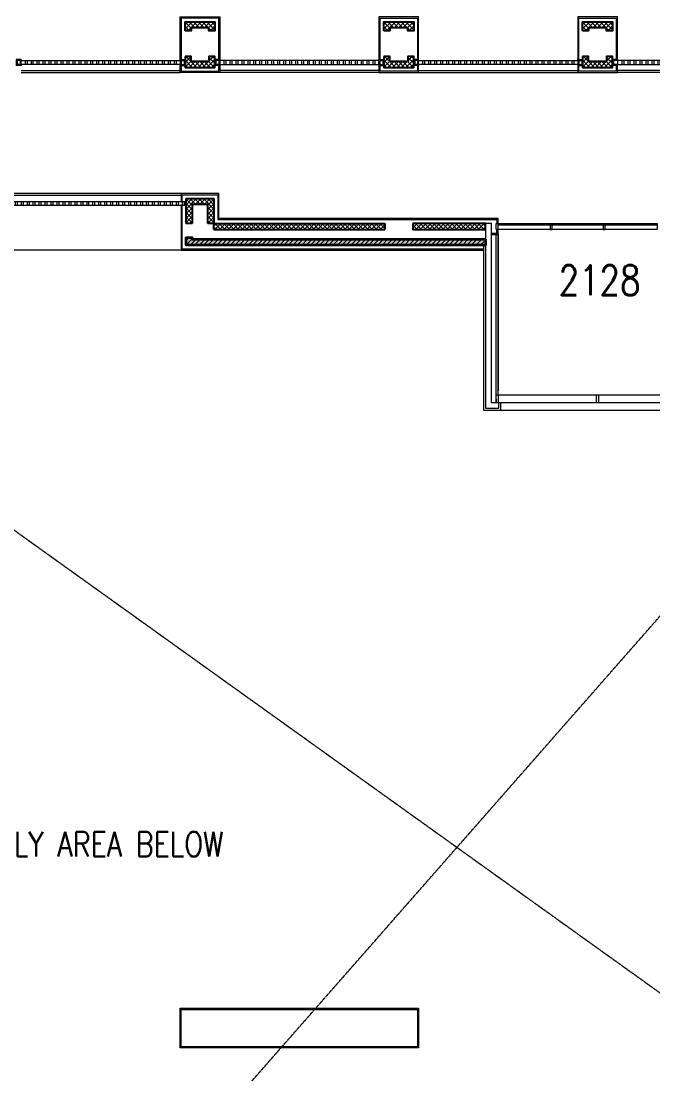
# Model space of a CAD drawing. Header units: inches. Extents: x 342932 to 557958, y 80625 to 242727.
# Drawn here: x 433382 to 449274, y 148022 to 174520 of the extents above; entities that cross this region are included whole.
import ezdxf
from ezdxf.enums import TextEntityAlignment as Align

# ---------------------------------------------------------------- set-up
doc = ezdxf.new("R2010")
doc.units = ezdxf.units.IN
doc.header["$MEASUREMENT"] = 0
doc.linetypes.add('First Floor$0$HIDDEN', pattern=[0.375, 0.25, -0.125])
for name, color, linetype, lineweight in [('First Floor$0$A-G2-G-Building-Elements-Hidden', 251, 'First Floor$0$HIDDEN', 15), ('First Floor$0$A-G250-G-Walls-Low-Level', 251, 'Continuous', 15), ('First Floor$0$A-G250-G-Walls-Precast-Concrete', 251, 'Continuous', 35), ('First Floor$0$A-G250-M-Walls-Blockwork', 7, 'Continuous', 25), ('First Floor$0$A-G250-M-Walls-Louvred', 251, 'Continuous', 9), ('First Floor$0$A-G252-H-Internal-Walls', 251, 'Continuous', 9), ('First Floor$0$A-G262-H-Precast-Panel', 251, 'Continuous', 5), ('First Floor$0$A-G312-M-Wall-Cladding-Panel', 7, 'Continuous', 9), ('First Floor$0$A-G312-M-Wall-Finish-Plaster', 7, 'Continuous', 15), ('First Floor$0$A-G321-M-Window', 251, 'Continuous', 9), ('First Floor$0$Z-Z000-S-General-Notes-250', 251, 'Continuous', 30), ('First Floor$0$Z-Z001-S-Room-Name-Identification-250', 7, 'Continuous', 15)]:
    doc.layers.add(name, color=color, linetype=linetype, lineweight=lineweight)
doc.styles.add('First Floor$0$Annotation-RomanS', font='romans.shx', dxfattribs={"width": 0.8})
doc.styles.add('First Floor$0$Tag-RomanS', font='romans.shx', dxfattribs={"width": 0.8})
pattern_1 = [(45, (361382.11, 239676.52), (-56.1266, 56.1266), []), (135, (361382.11, 239676.52), (-56.1266, -56.1266), [])]

# ---------------------------------------------------------------- blocks, each defined once
blk = doc.blocks.new('First Floor$0$screen2')
for p, q in [((66850, -69550), (66900, -69550)), ((66875, -69500), (66875, -69600, 0)), ((66925, -69500), (66925, -69600, 0)), ((67025, -69500), (67025, -69600, 0)), ((67075, -69500), (67075, -69600, 0)), ((67175, -69500), (67175, -69600, 0)), ((67225, -69500), (67225, -69600, 0)), ((67325, -69500), (67325, -69600, 0)), ((67375, -69500), (67375, -69600, 0)), ((67475, -69500), (67475, -69600, 0)), ((67525, -69500), (67525, -69600, 0)), ((67625, -69500), (67625, -69600, 0)), ((67675, -69500), (67675, -69600, 0)), ((67775, -69500), (67775, -69600, 0)), ((67825, -69500), (67825, -69600, 0)), ((67925, -69500), (67925, -69600, 0)), ((67975, -69500), (67975, -69600, 0)), ((68075, -69500), (68075, -69600, 0)), ((68125, -69500), (68125, -69600, 0)), ((68225, -69500), (68225, -69600, 0)), ((68275, -69500), (68275, -69600, 0)), ((68375, -69500), (68375, -69600, 0)), ((68425, -69500), (68425, -69600, 0)), ((68525, -69500), (68525, -69600, 0)), ((68575, -69500), (68575, -69600, 0)), ((68675, -69500), (68675, -69600, 0)), ((68725, -69500), (68725, -69600, 0)), ((68825, -69500), (68825, -69600, 0)), ((68875, -69500), (68875, -69600, 0)), ((68975, -69500), (68975, -69600, 0)), ((69025, -69500), (69025, -69600, 0)), ((69125, -69500), (69125, -69600, 0)), ((69175, -69500), (69175, -69600, 0)), ((69275, -69500), (69275, -69600, 0)), ((69325, -69500), (69325, -69600, 0)), ((69425, -69500), (69425, -69600, 0)), ((69475, -69500), (69475, -69600, 0)), ((69575, -69500), (69575, -69600, 0)), ((69625, -69500), (69625, -69600, 0)), ((69725, -69500), (69725, -69600, 0)), ((69775, -69500), (69775, -69600, 0)), ((69875, -69500), (69875, -69600, 0)), ((69925, -69500), (69925, -69600, 0)), ((70025, -69500), (70025, -69600, 0)), ((70075, -69500), (70075, -69600, 0)), ((70175, -69500), (70175, -69600, 0)), ((70225, -69500), (70225, -69600, 0)), ((70325, -69500), (70325, -69600, 0)), ((70375, -69500), (70375, -69600, 0)), ((70475, -69500), (70475, -69600, 0)), ((70525, -69500), (70525, -69600, 0)), ((70575, -69500, 0), (70675, -69500, 0)), ((70575, -69600, 0), (70675, -69600, 0)), ((70625, -69500), (70625, -69600, 0)), ((70725, -69500, 0), (70675, -69500, 0)), ((70675, -69500), (70675, -69600, 0)), ((70725, -69600, 0), (70675, -69600, 0)), ((70725, -69500, 0), (70825, -69500, 0)), ((70725, -69600, 0), (70825, -69600, 0)), ((70775, -69500), (70775, -69600, 0)), ((70825, -69500), (70825, -69600, 0)), ((70925, -69500), (70925, -69600, 0)), ((70975, -69500), (70975, -69600, 0)), ((71075, -69500), (71075, -69600, 0)), ((71125, -69500), (71125, -69600, 0)), ((71225, -69500), (71225, -69600, 0)), ((71275, -69500), (71275, -69600, 0)), ((71375, -69500), (71375, -69600, 0)), ((71425, -69500), (71425, -69600, 0)), ((71475, -69500), (71475, -69600, 0)), ((71575, -69500), (71575, -69600, 0)), ((71625, -69500), (71625, -69600, 0)), ((71725, -69500), (71725, -69600, 0)), ((71775, -69500), (71775, -69600, 0)), ((71875, -69500), (71875, -69600, 0)), ((71925, -69500), (71925, -69600, 0)), ((72025, -69500), (72025, -69600, 0)), ((72075, -69500), (72075, -69600, 0)), ((72175, -69500), (72175, -69600, 0)), ((72225, -69500), (72225, -69600, 0)), ((72325, -69500), (72325, -69600, 0)), ((72375, -69500), (72375, -69600, 0)), ((72475, -69500), (72475, -69600, 0)), ((72525, -69500), (72525, -69600, 0)), ((72625, -69500), (72625, -69600, 0)), ((72675, -69500), (72675, -69600, 0)), ((72775, -69500), (72775, -69600, 0)), ((72825, -69500), (72825, -69600, 0)), ((72925, -69500), (72925, -69600, 0)), ((72975, -69500), (72975, -69600, 0)), ((73075, -69500), (73075, -69600, 0)), ((73125, -69500), (73125, -69600, 0)), ((73225, -69500), (73225, -69600, 0)), ((73275, -69500), (73275, -69600, 0)), ((73375, -69500), (73375, -69600, 0)), ((73425, -69500), (73425, -69600, 0)), ((73525, -69500), (73525, -69600, 0)), ((73575, -69500), (73575, -69600, 0)), ((73675, -69500), (73675, -69600, 0)), ((73725, -69500), (73725, -69600, 0)), ((73825, -69500), (73825, -69600, 0)), ((73875, -69500), (73875, -69600, 0)), ((73975, -69500), (73975, -69600, 0)), ((74025, -69500), (74025, -69600, 0)), ((74125, -69500), (74125, -69600, 0)), ((74175, -69500), (74175, -69600, 0)), ((74275, -69500), (74275, -69600, 0)), ((74325, -69500), (74325, -69600, 0)), ((74425, -69500), (74425, -69600, 0)), ((74475, -69500), (74475, -69600, 0)), ((74575, -69500), (74575, -69600, 0)), ((74625, -69500), (74625, -69600, 0)), ((74725, -69500), (74725, -69600, 0)), ((74775, -69500), (74775, -69600, 0)), ((74875, -69500), (74875, -69600, 0)), ((74925, -69500), (74925, -69600, 0)), ((75025, -69500), (75025, -69600, 0)), ((75075, -69500), (75075, -69600, 0)), ((75175, -69500), (75175, -69600, 0)), ((75225, -69500), (75225, -69600, 0)), ((75325, -69500), (75325, -69600, 0)), ((75375, -69500), (75375, -69600, 0)), ((75475, -69500), (75475, -69600, 0)), ((75525, -69500), (75525, -69600, 0)), ((75625, -69500), (75625, -69600, 0)), ((75675, -69500), (75675, -69600, 0)), ((75775, -69500), (75775, -69600, 0)), ((75825, -69500), (75825, -69600, 0)), ((75925, -69500), (75925, -69600, 0)), ((75975, -69500), (75975, -69600, 0)), ((76075, -69500), (76075, -69600, 0)), ((76125, -69500), (76125, -69600, 0)), ((76150, -69550, 0), (76200, -69550, 0))]:
    blk.add_line(p, q)
at = {"elevation": 0}
blk.add_lwpolyline([(66875, -69500), (76175, -69500), (76175, -69600), (66875, -69600)], close=True, dxfattribs=at)
blk = doc.blocks.new('First Floor$0$w-Louvere-01')
for p, q in [((0, 125), (-125, 125)), ((-125, 125), (-125, -25)), ((0, 100), (-100, 100)), ((-100, 100), (-100, 0)), ((0, 0), (-100, 0)), ((-25, 100), (-25, 0)), ((0, 100), (0, 125)), ((0, 0), (0, -25)), ((100, 100), (100, 0)), ((150, 100), (150, 0)), ((250, 100), (250, 0)), ((300, 100), (300, 0)), ((400, 100), (400, 0)), ((450, 100), (450, 0)), ((550, 100), (550, 0)), ((600, 100), (600, 0)), ((700, 100), (700, 0)), ((750, 100), (750, 0)), ((850, 100), (850, 0)), ((900, 100), (900, 0)), ((1000, 100), (1000, 0)), ((1050, 100), (1050, 0)), ((1150, 100), (1150, 0)), ((1200, 100), (1200, 0)), ((1300, 100), (1300, 0)), ((1350, 100), (1350, 0)), ((1450, 100), (1450, 0)), ((1500, 100), (1500, 0)), ((1600, 100), (1600, 0)), ((1650, 100), (1650, 0)), ((1750, 100), (1750, 0)), ((1800, 100), (1800, 0)), ((1900, 100), (1900, 0)), ((1950, 100), (1950, 0)), ((2050, 100), (2050, 0)), ((2100, 100), (2100, 0)), ((2200, 100), (2200, 0)), ((2250, 100), (2250, 0)), ((2350, 100), (2350, 0)), ((2400, 100), (2400, 0)), ((2500, 100), (2500, 0)), ((2550, 100), (2550, 0)), ((2650, 100), (2650, 0)), ((2700, 100), (2700, 0)), ((2800, 100), (2800, 0)), ((2850, 100), (2850, 0)), ((2950, 100), (2950, 0)), ((3000, 100), (3000, 0)), ((3100, 100), (3100, 0)), ((3150, 100), (3150, 0)), ((3250, 100), (3250, 0)), ((3300, 100), (3300, 0)), ((3400, 100), (3400, 0)), ((3450, 100), (3450, 0)), ((3550, 100), (3550, 0)), ((3600, 100), (3600, 0)), ((3700, 100), (3700, 0)), ((3750, 100), (3750, 0)), ((3850, 100), (3850, 0)), ((3900, 100), (3900, 0)), ((4000, 125), (4125, 125)), ((4000, 100), (4000, 125)), ((4000, 100), (4100, 100)), ((4000, 0), (4100, 0)), ((4000, 0), (4000, -25)), ((4025, 100), (4025, 0)), ((4100, 100), (4100, 0)), ((4125, 125), (4125, -25)), ((0, -25), (-125, -25)), ((4000, -25), (4125, -25))]:
    blk.add_line(p, q)
blk.add_lwpolyline([(0, 100), (4000, 100), (4000, 0), (0, 0)], close=True)
blk = doc.blocks.new('First Floor$0$w-Louvere-05')
for p, q in [((125, 150), (0, 150)), ((0, 150), (0, 0)), ((125, 0), (0, 0)), ((125, 125), (25, 125)), ((25, 125), (25, 25)), ((125, 25), (25, 25)), ((125, 125), (125, 150)), ((125, 25), (125, 0)), ((238, 125), (238, 25)), ((288, 125), (288, 25)), ((388, 125), (388, 25)), ((438, 125), (438, 25)), ((538, 125), (538, 25)), ((588, 125), (588, 25)), ((688, 125), (688, 25)), ((738, 125), (738, 25)), ((838, 125), (838, 25)), ((888, 125), (888, 25)), ((988, 125), (988, 25)), ((1038, 125), (1038, 25)), ((1138, 125), (1138, 25)), ((1188, 125), (1188, 25)), ((1288, 125), (1288, 25)), ((1338, 125), (1338, 25)), ((1438, 125), (1438, 25)), ((1488, 125), (1488, 25)), ((1588, 125), (1588, 25)), ((1638, 125), (1638, 25)), ((1738, 125), (1738, 25)), ((1788, 125), (1788, 25)), ((1888, 125), (1888, 25)), ((1938, 125), (1938, 25)), ((2038, 125), (2038, 25)), ((2088, 125), (2088, 25)), ((2188, 125), (2188, 25)), ((2238, 125), (2238, 25)), ((2338, 125), (2338, 25)), ((2388, 125), (2388, 25)), ((2488, 125), (2488, 25)), ((2538, 125), (2538, 25)), ((2638, 125), (2638, 25)), ((2688, 125), (2688, 25)), ((2788, 125), (2788, 25)), ((2838, 125), (2838, 25)), ((2938, 125), (2938, 25)), ((2988, 125), (2988, 25)), ((3088, 125), (3088, 25)), ((3138, 125), (3138, 25)), ((3238, 125), (3238, 25)), ((3288, 125), (3288, 25)), ((3388, 125), (3388, 25)), ((3438, 125), (3438, 25)), ((3538, 125), (3538, 25)), ((3588, 125), (3588, 25)), ((3688, 125), (3688, 25)), ((3738, 125), (3738, 25)), ((3838, 125), (3838, 25)), ((3888, 125), (3888, 25)), ((3988, 125), (3988, 25)), ((4038, 125), (4038, 25)), ((4150, 150), (4275, 150)), ((4150, 125), (4150, 150)), ((4150, 125), (4250, 125)), ((4150, 25), (4150, 0)), ((4150, 25), (4250, 25)), ((4150, 0), (4275, 0)), ((4250, 125), (4250, 25)), ((4275, 150), (4275, 0))]:
    blk.add_line(p, q)
blk.add_lwpolyline([(4150, 125), (125, 125), (125, 25), (4150, 25)], close=True)
blk = doc.blocks.new('First Floor$0$tag-roomname')
at = {"lineweight": 18, "ltscale": 0.01, "style": 'First Floor$0$Tag-RomanS', "width": 0.8}
blk.add_attdef('ROOM_NO_2', text='', height=3, dxfattribs=at).set_placement((0, 1.61), align=Align.MIDDLE_CENTER)
at = {"linetype": 'ByBlock', "lineweight": 15, "ltscale": 0.01, "style": 'First Floor$0$Tag-RomanS', "width": 0.8, "flags": 1}
for tag, p in [('ROOM_NAME_1', (0, -2.29)), ('ROOM_NAME_2', (0, -5.74))]:
    blk.add_attdef(tag, text='', height=2.5, dxfattribs=at).set_placement(p, align=Align.MIDDLE_CENTER)

msp = doc.modelspace()

# ---------------------------------------------------------------- hatches: boundary and pattern name
at = {"layer": 'First Floor$0$A-G252-H-Internal-Walls'}
h = msp.add_hatch(dxfattribs=at)
h.set_pattern_fill('ANSI37', color=256, scale=25, style=0)
h.set_pattern_definition([(315, (351382.11, 108176.52), (-56.1266, -56.1266), []), (225, (351382.11, 108176.52), (-56.1266, 56.1266), [])])
h.paths.add_polyline_path([(437507.1, 174276.7), (437507.1, 174501.5), (438257.1, 174501.5), (438257.1, 174276.7), (438107.1, 174276.7), (438107.1, 174351.5), (437657.1, 174351.5), (437657.1, 174276.7)])
h = msp.add_hatch(dxfattribs=at)
h.set_pattern_fill('ANSI37', color=256, scale=25, style=0)
h.set_pattern_definition([(315, (356382.11, 108176.52), (-56.1266, -56.1266), []), (225, (356382.11, 108176.52), (-56.1266, 56.1266), [])])
h.paths.add_polyline_path([(442507.1, 174276.7), (442507.1, 174501.5), (443257.1, 174501.5), (443257.1, 174276.7), (443107.1, 174276.7), (443107.1, 174351.5), (442657.1, 174351.5), (442657.1, 174276.7)])
h = msp.add_hatch(dxfattribs=at)
h.set_pattern_fill('ANSI37', color=256, scale=25, style=0)
h.set_pattern_definition([(315, (361382.11, 108176.52), (-56.1266, -56.1266), []), (225, (361382.11, 108176.52), (-56.1266, 56.1266), [])])
h.paths.add_polyline_path([(447507.1, 174276.7), (447507.1, 174501.5), (448257.1, 174501.5), (448257.1, 174276.7), (448107.1, 174276.7), (448107.1, 174351.5), (447657.1, 174351.5), (447657.1, 174276.7)])
h = msp.add_hatch(dxfattribs=at)
h.set_pattern_fill('ANSI37', color=256, scale=25, style=0)
h.set_pattern_definition([(45, (351382.11, 239676.52), (-56.1266, 56.1266), []), (135, (351382.11, 239676.52), (-56.1266, -56.1266), [])])
h.paths.add_polyline_path([(437507.1, 173626.7), (437507.1, 173351.5), (438257.1, 173351.5), (438257.1, 173626.7), (438107.1, 173626.7), (438107.1, 173501.5), (437657.1, 173501.5), (437657.1, 173626.7)])
h = msp.add_hatch(dxfattribs=at)
h.set_pattern_fill('ANSI37', color=256, scale=25, style=0)
h.set_pattern_definition([(45, (356382.11, 239676.52), (-56.1266, 56.1266), []), (135, (356382.11, 239676.52), (-56.1266, -56.1266), [])])
h.paths.add_polyline_path([(442507.1, 173626.7), (442507.1, 173351.5), (443257.1, 173351.5), (443257.1, 173626.7), (443107.1, 173626.7), (443107.1, 173501.5), (442657.1, 173501.5), (442657.1, 173626.7)])
h = msp.add_hatch(dxfattribs=at)
h.set_pattern_fill('ANSI37', color=256, scale=25, style=0)
h.set_pattern_definition(pattern_1)
h.paths.add_polyline_path([(447507.1, 173626.7), (447507.1, 173351.5), (448257.1, 173351.5), (448257.1, 173626.7), (448107.1, 173626.7), (448107.1, 173501.5), (447657.1, 173501.5), (447657.1, 173626.7)])
h = msp.add_hatch(dxfattribs=at)
h.set_pattern_fill('ANSI37', color=256, scale=25, style=0)
h.set_pattern_definition(pattern_1)
h.paths.add_polyline_path([(438082.1, 169901.5), (438082.1, 169426.5), (438232.1, 169426.5), (438232.1, 170051.5), (437532.1, 170051.5), (437532.1, 169426.5), (437682.1, 169426.5), (437682.1, 169901.5)])
h = msp.add_hatch(dxfattribs=at)
h.set_pattern_fill('ANSI37', color=256, scale=25, style=0)
h.set_pattern_definition(pattern_1)
h.paths.add_polyline_path([(442534.2, 169276.5), (442534.2, 169426.5), (438232.1, 169426.5), (438232.1, 169276.5)])
h = msp.add_hatch(dxfattribs=at)
h.set_pattern_fill('ANSI37', color=256, scale=25, style=0)
h.set_pattern_definition(pattern_1)
h.paths.add_polyline_path([(445062.1, 169276.5), (445062.1, 169426.5), (443232.1, 169426.5), (443232.1, 169276.5)])
at = {"layer": 'First Floor$0$A-G262-H-Precast-Panel'}
h = msp.add_hatch(dxfattribs=at)
h.set_pattern_fill('ANSI31', color=256, scale=25, style=0)
h.set_pattern_definition([(45, (361382.11, 239676.54), (-56.1266, 56.1266), [])])
h.paths.add_polyline_path([(437682.1, 169026.5), (437682.1, 169076.5), (437532.1, 169076.5), (437532.1, 168876.5), (445027.1, 168876.5), (445027.1, 169026.5)])
h = msp.add_hatch(dxfattribs=at)
h.set_pattern_fill('AR-CONC', color=256, style=0)
h.set_pattern_definition([(50, (361382.11, 239676.54), (182.18467, -15.93909), [19.05, -209.55]), (355, (361382.11, 239676.54), (-35.24283, 191.05664), [15.24, -167.64]), (100.451, (361397.3, 239675.21), (146.9425, 175.1167), [16.19, -178.09]), (46.1842, (361382.11, 239727.34), (271.07904, -42.04233), [28.575, -314.325]), (96.6356, (361404.7, 239723.84), (237.40423, 247.42556), [24.285, -267.135]), (351.184, (361382.1, 239727.34), (237.4046, 247.4251), [22.86, -251.46]), (21, (361407.51, 239714.64), (151.61488, -102.26552), [19.05, -209.55]), (326, (361407.51, 239714.64), (61.80203, 184.18797), [15.24, -167.64]), (71.4514, (361420.15, 239706.12), (213.4165, 81.92286), [16.19, -178.09]), (37.5, (361382.114, 239676.54), (3.088603, 84.55504), [0, -165.608, 0, -170.18, 0, -168.275]), (7.5, (361382.11, 239676.54), (66.81966, 100.180575), [0, -97.028, 0, -161.798, 0, -64.135]), (327.5, (361325.47, 239676.54), (135.590595, -5.728744), [0, -63.5, 0, -198.12, 0, -262.89]), (317.5, (361300.07, 239676.54), (148.12918, 25.42649), [0, -82.55, 0, -131.572, 0, -186.69])])
h.paths.add_polyline_path([(445027.1, 168876.5), (445027.1, 169026.5), (437682.1, 169026.5), (437682.1, 169076.5), (437532.1, 169076.5), (437532.1, 168876.5)])

# ---------------------------------------------------------------- linework, layer by layer
at = {"layer": 'First Floor$0$A-G2-G-Building-Elements-Hidden'}
for p, q in [((423382.1, 168751.5), (451689.8, 148459.1)), ((457530.5, 168751.5), (423457.1, 129920.5))]:
    msp.add_line(p, q, dxfattribs=at)
at = {"layer": 'First Floor$0$A-G250-G-Walls-Low-Level'}
for p, q in [((437407.1, 168751.5, 0), (428357.1, 168751.5, 0)), ((445412.1, 164726.5), (450352.1, 164726.5))]:
    msp.add_line(p, q, dxfattribs=at)
at = {"layer": 'First Floor$0$A-G250-G-Walls-Precast-Concrete', "elevation": 0}
msp.add_lwpolyline([(445062.1, 169026.5), (445062.1, 168876.5), (437532.1, 168876.5), (437532.1, 169076.5), (437682.1, 169076.5), (437682.1, 169026.5)], close=True, dxfattribs=at)
at = {"layer": 'First Floor$0$A-G250-M-Walls-Blockwork'}
for p, q in [((437532.1, 169426.5, 0), (437532.1, 170051.5, 0)), ((437532.1, 170051.5, 0), (438232.1, 170051.5, 0)), ((438082.1, 169901.5, 0), (437682.1, 169901.5, 0)), ((437682.1, 169901.5, 0), (437682.1, 169426.5, 0)), ((438082.1, 169426.5, 0), (438082.1, 169901.5, 0)), ((438232.1, 170051.5, 0), (438232.1, 169426.5, 0)), ((437682.1, 169426.5, 0), (437532.1, 169426.5, 0)), ((438232.1, 169426.5, 0), (438082.1, 169426.5, 0)), ((438232.1, 169426.5, 0), (442532.1, 169426.5, 0)), ((438232.1, 169276.5, 0), (438232.1, 169426.5, 0)), ((442532.1, 169426.5, 0), (442532.1, 169276.5, 0)), ((438232.1, 169276.5, 0), (442532.1, 169276.5, 0))]:
    msp.add_line(p, q, dxfattribs=at)
for points in [[(437507.1, 174276.7), (437507.1, 174501.5), (438257.1, 174501.5), (438257.1, 174276.7), (438107.1, 174276.7), (438107.1, 174351.5), (437657.1, 174351.5), (437657.1, 174276.7)], [(442507.1, 174276.7), (442507.1, 174501.5), (443257.1, 174501.5), (443257.1, 174276.7), (443107.1, 174276.7), (443107.1, 174351.5), (442657.1, 174351.5), (442657.1, 174276.7)], [(447507.1, 174276.7), (447507.1, 174501.5), (448257.1, 174501.5), (448257.1, 174276.7), (448107.1, 174276.7), (448107.1, 174351.5), (447657.1, 174351.5), (447657.1, 174276.7)], [(437507.1, 173626.7), (437507.1, 173351.5), (438257.1, 173351.5), (438257.1, 173626.7), (438107.1, 173626.7), (438107.1, 173501.5), (437657.1, 173501.5), (437657.1, 173626.7)], [(442507.1, 173626.7), (442507.1, 173351.5), (443257.1, 173351.5), (443257.1, 173626.7), (443107.1, 173626.7), (443107.1, 173501.5), (442657.1, 173501.5), (442657.1, 173626.7)], [(447507.1, 173626.7), (447507.1, 173351.5), (448257.1, 173351.5), (448257.1, 173626.7), (448107.1, 173626.7), (448107.1, 173501.5), (447657.1, 173501.5), (447657.1, 173626.7)]]:
    msp.add_lwpolyline(points, close=True, dxfattribs=at)
msp.add_lwpolyline([(443232.1, 169426.5), (443232.1, 169276.5), (445062.1, 169276.5), (445062.1, 169426.5), (443232.1, 169426.5)], dxfattribs=at)
at = {"layer": 'First Floor$0$A-G312-M-Wall-Cladding-Panel'}
for p, q in [((437437.1, 169976.5, 0), (437407.1, 169976.5, 0)), ((437407.1, 169876.5, 0), (437437.1, 169876.5, 0)), ((445382.1, 169426.5, 0), (445352.1, 169426.5, 0)), ((445212.1, 169181.5, 0), (445352.1, 169181.5, 0)), ((445212.1, 169181.5, 0), (445212.1, 169151.5, 0)), ((445212.1, 169151.5, 0), (445382.1, 169151.5, 0)), ((445352.1, 169181.5, 0), (445352.1, 169276.5, 0)), ((445352.1, 169276.5, 0), (445382.1, 169276.5, 0)), ((445382.1, 169151.5, 0), (445382.1, 169276.5, 0))]:
    msp.add_line(p, q, dxfattribs=at)
for points in [[(438352.1, 173551.5), (438352.1, 174596.5), (437412.1, 174596.5), (437412.1, 173551.5), (437382.1, 173551.5), (437382.1, 174626.5), (438382.1, 174626.5), (438382.1, 173551.5), (438352.1, 173551.5)], [(443352.1, 173551.5), (443382.1, 173551.5), (443382.1, 174626.5), (442382.1, 174626.5), (442382.1, 173551.5), (442412.1, 173551.5), (442412.1, 174596.5), (443352.1, 174596.5), (443352.1, 173551.5)], [(448352.1, 173551.5), (448382.1, 173551.5), (448382.1, 174626.5), (447382.1, 174626.5), (447382.1, 173551.5), (447412.1, 173551.5), (447412.1, 174596.5), (448352.1, 174596.5), (448352.1, 173551.5)], [(438352.1, 173401.5), (438382.1, 173401.5), (438382.1, 173226.5), (437382.1, 173226.5), (437382.1, 173401.5), (437412.1, 173401.5), (437412.1, 173256.5), (438352.1, 173256.5), (438352.1, 173401.5)], [(443352.1, 173401.5), (443352.1, 173256.5), (442412.1, 173256.5), (442412.1, 173401.5), (442382.1, 173401.5), (442382.1, 173226.5), (443382.1, 173226.5), (443382.1, 173401.5), (443352.1, 173401.5)], [(448352.1, 173401.5), (448352.1, 173256.5), (447412.1, 173256.5), (447412.1, 173401.5), (447382.1, 173401.5), (447382.1, 173226.5), (448382.1, 173226.5), (448382.1, 173401.5), (448352.1, 173401.5)]]:
    msp.add_lwpolyline(points, dxfattribs=at)
at = {"layer": 'First Floor$0$A-G312-M-Wall-Cladding-Panel', "elevation": 0}
for points in [[(445382.1, 169426.5), (445382.1, 169551.5), (438357.1, 169551.5), (438357.1, 170176.5), (437407.1, 170176.5), (437407.1, 169976.5)], [(437437.1, 169976.5), (437437.1, 170146.5), (438327.1, 170146.5), (438327.1, 169521.5), (445352.1, 169521.5), (445352.1, 169426.5)], [(437407.1, 169876.5), (437407.1, 168751.5), (445012.1, 168751.5), (445012.1, 168781.5), (437437.1, 168781.5), (437437.1, 169876.5)]]:
    msp.add_lwpolyline(points, dxfattribs=at)
at = {"layer": 'First Floor$0$A-G312-M-Wall-Cladding-Panel'}
for points in [[(437382.1, 149676.5), (443382.1, 149676.5), (443382.1, 148676.5), (437382.1, 148676.5)], [(437412.1, 149646.5), (443352.1, 149646.5), (443352.1, 148706.5), (437412.1, 148706.5)]]:
    msp.add_lwpolyline(points, close=True, dxfattribs=at)
at = {"layer": 'First Floor$0$A-G312-M-Wall-Finish-Plaster'}
for p, q in [((445332.1, 165001.5, 0), (445332.1, 169151.5, 0)), ((445382.1, 165111.5), (445382.1, 169151.5, 0)), ((445332.1, 165001.5), (445332.1, 164911.5))]:
    msp.add_line(p, q, dxfattribs=at)
msp.add_lwpolyline([(445062.1, 169426.5), (445062.1, 164776.5), (445397.1, 164776.5), (445397.1, 164911.5), (445212.1, 164911.5), (445212.1, 169426.5), (445062.1, 169426.5)], close=True, dxfattribs=at)
for points in [[(445382.1, 169176.5), (445382.1, 169168.4)], [(445382.1, 169151.5), (445382.1, 165211.5)], [(445012.1, 168876.5), (445012.1, 164726.5), (445447.1, 164726.5), (445447.1, 164911.5), (445352.1, 164911.5)]]:
    msp.add_lwpolyline(points, dxfattribs=at)
at = {"layer": 'First Floor$0$A-G321-M-Window'}
for p, q in [((433382.1, 173276.5), (437382.1, 173276.5)), ((433382.1, 173226.5), (437382.1, 173226.5)), ((442382.1, 173276.5), (438382.1, 173276.5)), ((442382.1, 173226.5), (438382.1, 173226.5)), ((443382.1, 173276.5), (447382.1, 173276.5)), ((443382.1, 173226.5), (447382.1, 173226.5)), ((452407.1, 173276.5), (448382.1, 173276.5)), ((452407.1, 173226.5), (448382.1, 173226.5)), ((437407.1, 170176.5, 0), (428357.1, 170176.5, 0)), ((437407.1, 170126.5, 0), (428357.1, 170126.5, 0)), ((445382.1, 169276.5, 0), (445382.1, 169426.5, 0)), ((445382.1, 169408.1, 0), (449382.1, 169408.1, 0)), ((445382.1, 169394.5, 0), (449382.1, 169394.5, 0))]:
    msp.add_line(p, q, dxfattribs=at)
at = {"layer": 'First Floor$0$A-G321-M-Window', "elevation": 0}
for points in [[(445332.1, 169426.5), (449382.1, 169426.5), (449382.1, 169276.5), (445332.1, 169276.5)], [(446688.5, 169276.5), (446738.5, 169276.5), (446738.5, 169394.5), (446688.5, 169394.5)], [(448025.9, 169276.5), (448075.9, 169276.5), (448075.9, 169394.5), (448025.9, 169394.5)]]:
    msp.add_lwpolyline(points, close=True, dxfattribs=at)
for points in [[(446707.4, 169394.6), (446708.4, 169395.6), (446708.4, 169407.1), (446707.4, 169408.1)], [(446719.4, 169408.1), (446718.4, 169407.1), (446718.4, 169395.6), (446719.5, 169394.5)], [(448044.8, 169394.6), (448045.8, 169395.6), (448045.8, 169407.1), (448044.8, 169408.1)], [(448056.8, 169408.1), (448055.8, 169407.1), (448055.8, 169395.6), (448056.8, 169394.5)]]:
    msp.add_lwpolyline(points, dxfattribs=at)
at = {"layer": 'First Floor$0$A-G321-M-Window'}
for points in [[(445332.1, 165111.5), (450432.1, 165111.5), (450432.1, 164911.5), (445332.1, 164911.5)], [(445332.1, 165111.5), (445382.1, 165111.5), (445382.1, 164911.5), (445332.1, 164911.5)], [(447857.1, 165111.5), (447907.1, 165111.5), (447907.1, 164911.5), (447857.1, 164911.5)]]:
    msp.add_lwpolyline(points, close=True, dxfattribs=at)

# ---------------------------------------------------------------- block references
at = {"layer": 'First Floor$0$A-G250-M-Walls-Louvred'}
for name, p in [('First Floor$0$w-Louvere-01', (433382.1, 173426.5)), ('First Floor$0$w-Louvere-01', (443382.1, 173426.5)), ('First Floor$0$w-Louvere-05', (448257.1, 173401.5)), ('First Floor$0$screen2', (361357.1, 239476.5))]:
    msp.add_blockref(name, p, dxfattribs=at)
at = {"layer": 'First Floor$0$A-G250-M-Walls-Louvred', "xscale": -1}
msp.add_blockref('First Floor$0$w-Louvere-01', (442382.1, 173426.5), dxfattribs=at)
at = {"layer": 'First Floor$0$Z-Z001-S-Room-Name-Identification-250'}
ref = msp.add_blockref('First Floor$0$tag-roomname', (447931.6, 167595.2), dxfattribs=dict(at, xscale=250, yscale=250, zscale=250))
ref.add_attrib('ROOM_NO_2', '2128', dxfattribs={"layer": '0', "lineweight": 18, "ltscale": 0.01, "height": 750, "style": 'First Floor$0$Tag-RomanS', "width": 0.8}).set_placement((447931.6, 167998.1), align=Align.MIDDLE_CENTER)

# ---------------------------------------------------------------- texts
at = {"layer": 'First Floor$0$Z-Z000-S-General-Notes-250', "insert": (430589.4, 154119.1), "char_height": 625, "attachment_point": 1, "style": 'First Floor$0$Annotation-RomanS'}
msp.add_mtext('ASSEMBLY AREA BELOW', dxfattribs=at)

doc.saveas('drawing.dxf')
